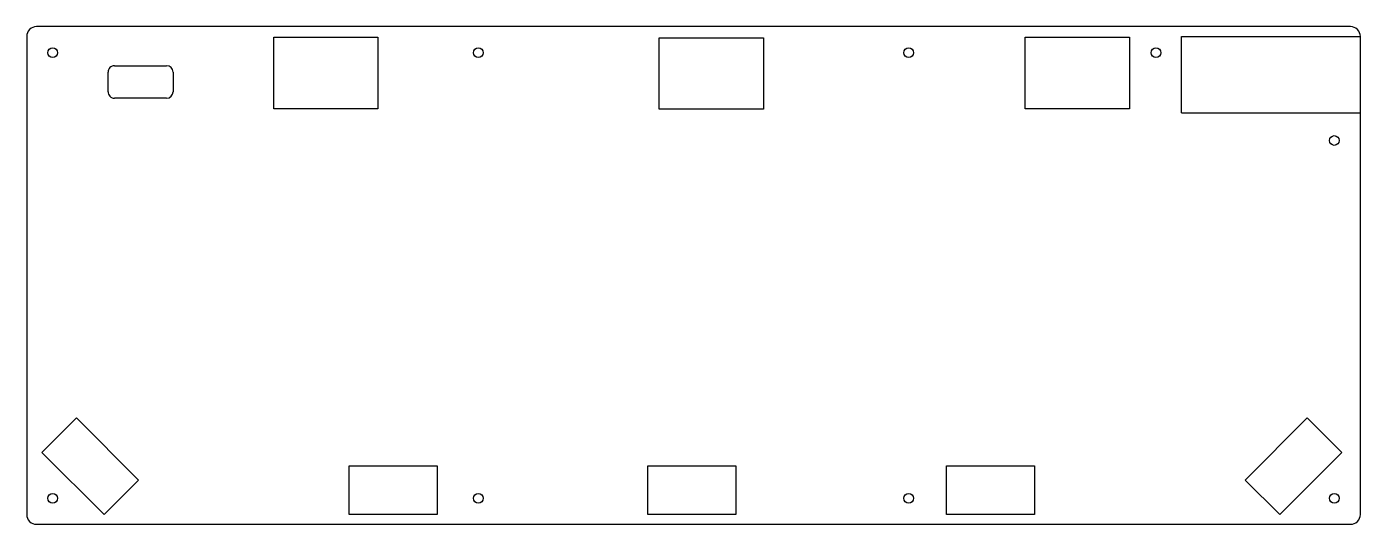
# Model space of a CAD drawing. Header units: millimetres. Extents: x 18 to 428, y 15 to 168.
import ezdxf

# ---------------------------------------------------------------- set-up
doc = ezdxf.new("R2010")
doc.units = ezdxf.units.MM

msp = doc.modelspace()

# ---------------------------------------------------------------- linework, layer by layer
for p, q in [((373.09, 165.23), (428.09, 165.23)), ((373.09, 141.73), (373.09, 165.23)), ((45.09, 156.23), (61.09, 156.23)), ((43.09, 151.23), (43.09, 154.22)), ((63.09, 154.23), (63.09, 148.23)), ((43.1, 148.23), (43.11, 151.23)), ((61.09, 146.23), (45.1, 146.23)), ((373.09, 141.73), (428.09, 141.73))]:
    msp.add_line(p, q)
msp.add_lwpolyline([(21.09, 15.23), (425.09, 15.23, 0.414214), (428.09, 18.23), (428.09, 165.23, 0.414214), (425.09, 168.23), (21.09, 168.23, 0.414214), (18.09, 165.23), (18.09, 18.23, 0.414214)], format="xyb", close=True)
for points in [[(94.09, 164.99), (126.09, 164.99), (126.09, 142.99), (94.09, 142.99)], [(212.58, 164.84), (244.58, 164.84), (244.58, 142.84), (212.58, 142.84)], [(325.09, 164.99), (357.09, 164.99), (357.09, 142.99), (325.09, 142.99)], [(22.78, 37.32), (41.87, 18.23), (52.48, 28.83), (33.39, 47.92)], [(392.69, 28.83), (411.79, 47.92), (422.39, 37.32), (403.3, 18.23)], [(117.28, 33.23), (144.28, 33.23), (144.28, 18.23), (117.28, 18.23)], [(209.09, 33.23), (236.09, 33.23), (236.09, 18.23), (209.09, 18.23)], [(300.89, 33.23), (327.89, 33.23), (327.89, 18.23), (300.89, 18.23)]]:
    msp.add_lwpolyline(points, close=True)
for centre in [(26.09, 160.23), (156.92, 160.23), (289.26, 160.23), (365.26, 160.23), (420.09, 133.23), (26.09, 23.23), (156.92, 23.23), (289.26, 23.23), (420.09, 23.23)]:
    msp.add_circle(centre, 1.5)
for centre, start, end in [((45.09, 154.23), 90, 180.0162), ((61.09, 154.23), 0, 90), ((45.1, 148.23), 179.7389, 270), ((61.09, 148.23), 270, 0)]:
    msp.add_arc(centre, 2, start, end)

doc.saveas('drawing.dxf')
